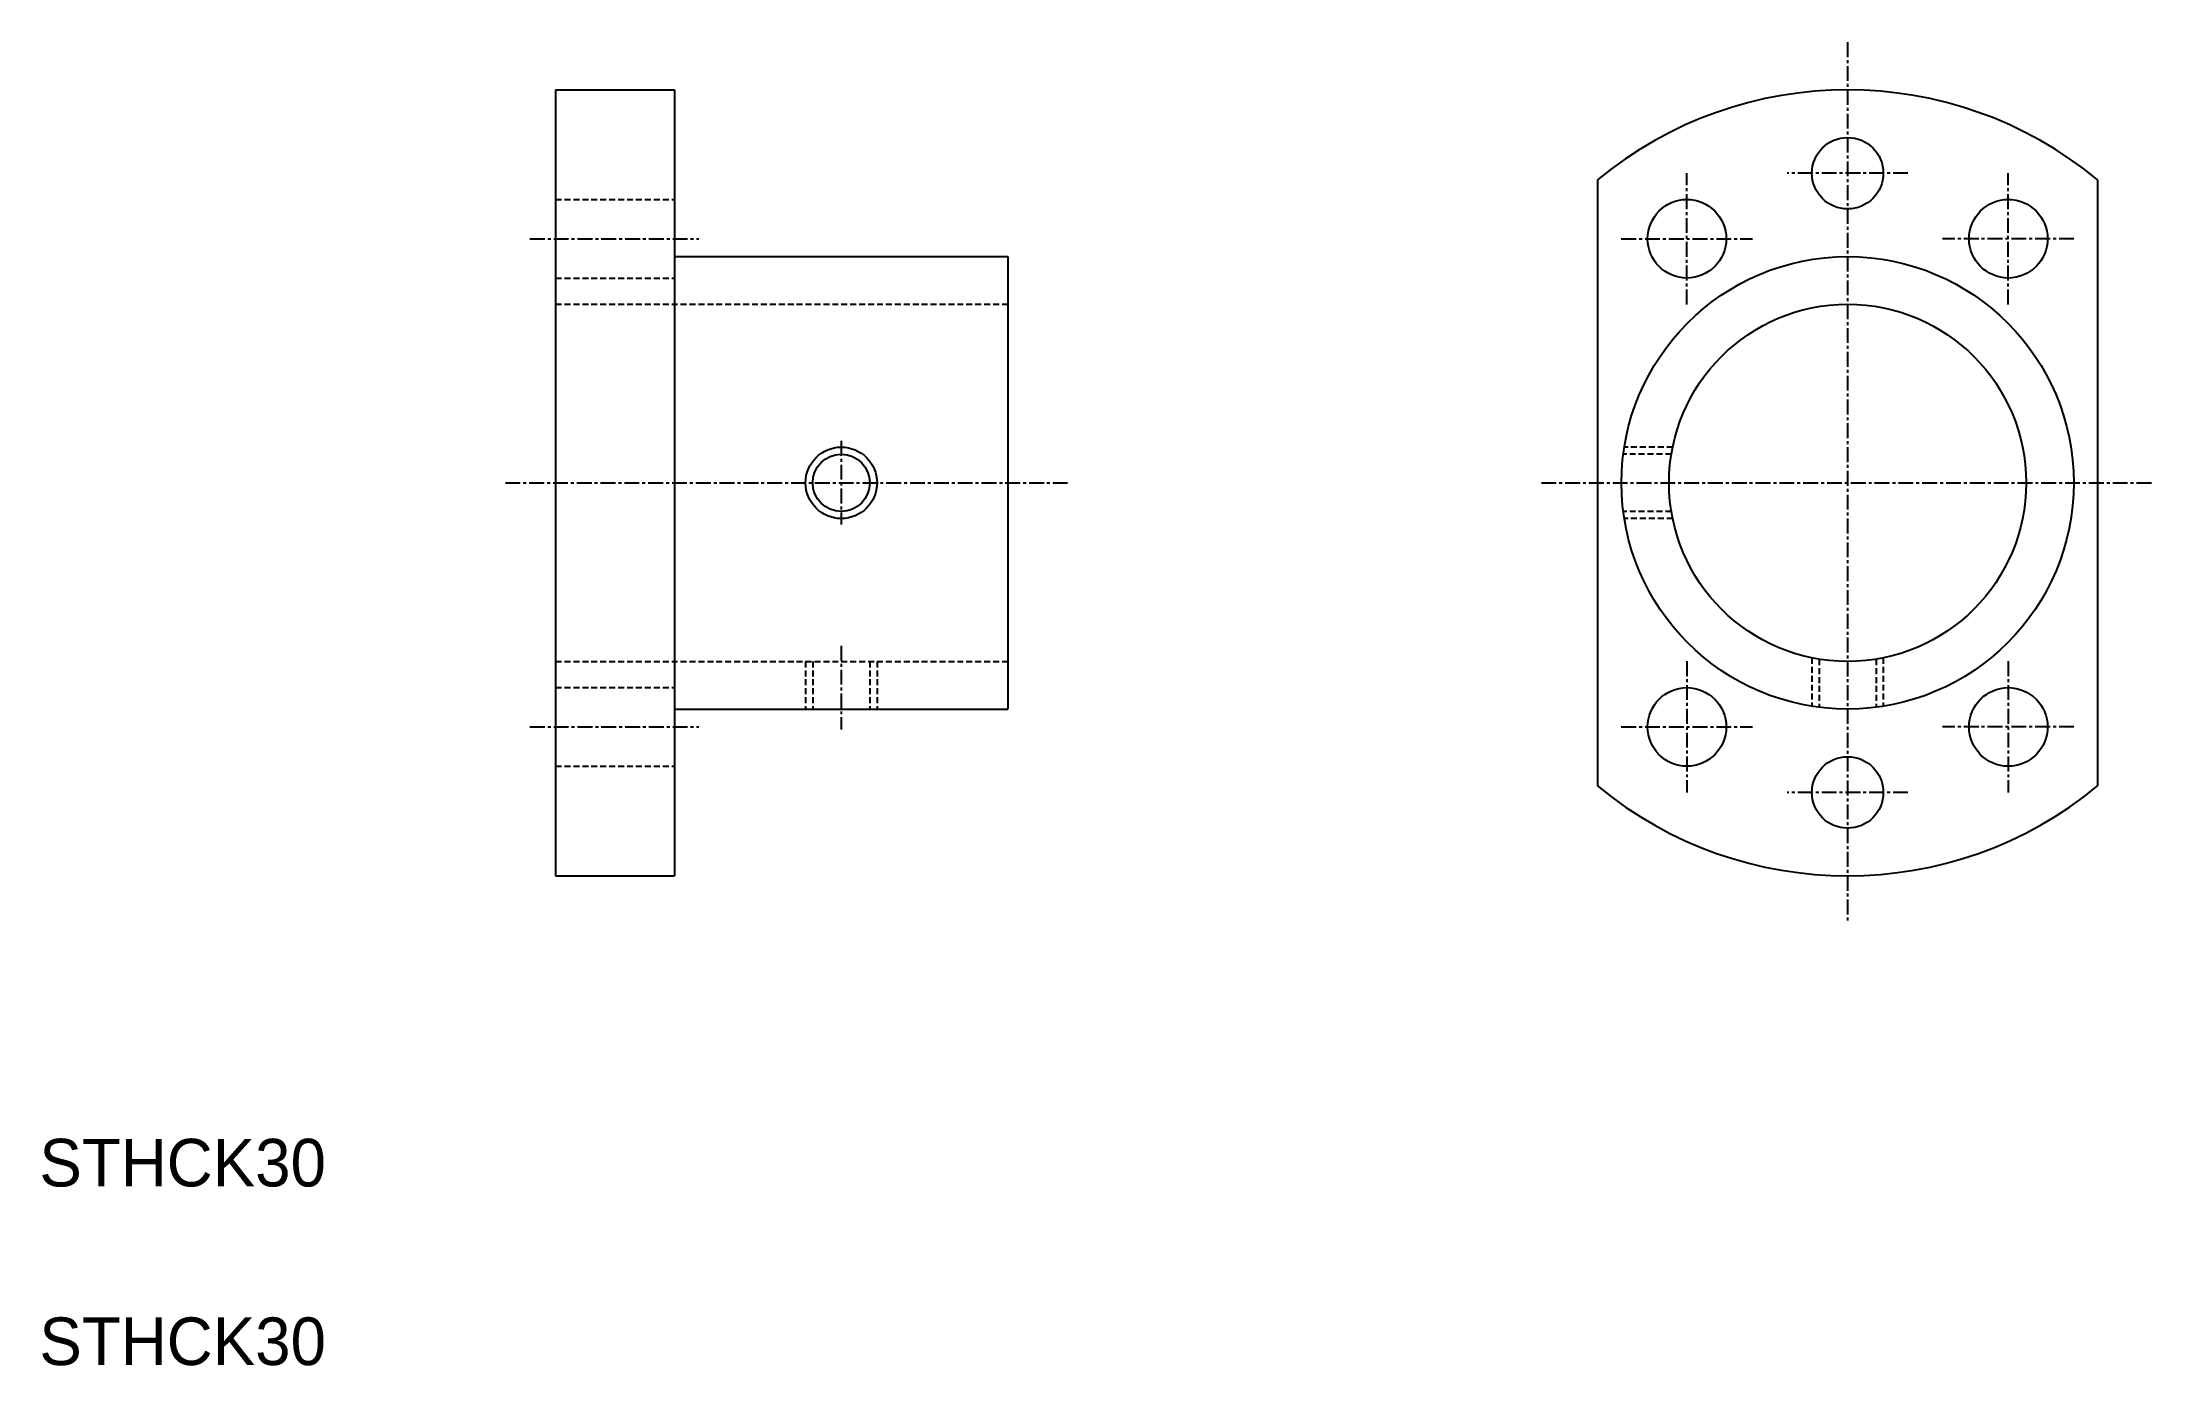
# Model space of a CAD drawing. Extents: x 45 to 223, y 62 to 173.
import ezdxf

# ---------------------------------------------------------------- set-up
doc = ezdxf.new("R2010")
doc.units = 0
doc.linetypes.add('CENTER', pattern=[2, 1.25, -0.25, 0.25, -0.25])
doc.linetypes.add('DASHED', pattern=[0.75, 0.5, -0.25])
doc.layers.get('0').update_dxf_attribs({"linetype": 'CONTINUOUS'})
doc.layers.add('CENTER', color=1, linetype='CENTER')

msp = doc.modelspace()

# ---------------------------------------------------------------- linework, layer by layer
at = {"color": 7, "linetype": 'CONTINUOUS'}
for p, q in [((88.49, 168.95), (88.49, 102.95)), ((88.49, 168.95), (98.49, 168.95)), ((98.49, 168.95), (98.49, 102.95)), ((176.03, 161.41), (176.03, 110.5)), ((218.03, 161.41), (218.03, 110.5)), ((98.49, 154.95), (126.49, 154.95)), ((126.49, 154.95), (126.49, 116.95)), ((88.49, 152.45), (88.49, 152.45)), ((88.49, 135.95), (88.49, 135.95)), ((98.49, 116.95), (126.49, 116.95)), ((88.49, 102.95), (98.49, 102.95))]:
    msp.add_line(p, q, dxfattribs=at)
at = {"color": 3, "linetype": 'DASHED'}
for p, q in [((88.49, 159.75), (98.49, 159.75)), ((88.49, 153.15), (98.49, 153.15)), ((88.49, 150.95), (126.49, 150.95)), ((182.33, 138.95), (178.27, 138.95)), ((182.22, 138.35), (178.18, 138.35)), ((182.22, 133.55), (178.18, 133.55)), ((182.33, 132.95), (178.27, 132.95)), ((88.49, 120.95), (126.49, 120.95)), ((109.49, 120.95), (109.49, 116.95)), ((110.09, 120.95), (110.09, 116.95)), ((114.89, 120.95), (114.89, 116.95)), ((115.49, 120.95), (115.49, 116.95)), ((194.03, 121.25), (194.03, 117.19)), ((194.63, 121.14), (194.63, 117.1)), ((199.43, 121.14), (199.43, 117.1)), ((200.03, 121.25), (200.03, 117.19)), ((88.49, 118.75), (98.49, 118.75)), ((88.49, 112.15), (98.49, 112.15))]:
    msp.add_line(p, q, dxfattribs=at)
at = {"color": 7, "linetype": 'CONTINUOUS'}
for centre, radius in [((197.03, 161.95), 3), ((183.53, 156.45), 3.3), ((210.53, 156.45), 3.3), ((197.03, 135.95), 19), ((197.03, 135.95), 15), ((112.49, 135.95), 2.4), ((183.53, 115.45), 3.3), ((210.53, 115.45), 3.3), ((197.03, 109.95), 3)]:
    msp.add_circle(centre, radius, dxfattribs=at)
at = {"color": 3, "linetype": 'CONTINUOUS'}
msp.add_circle((112.49, 135.95), 3, dxfattribs=at)
at = {"color": 7, "linetype": 'CONTINUOUS'}
for start, end in [(50.4788, 129.5212), (230.4788, 309.5212)]:
    msp.add_arc((197.03, 135.95), 33, start, end, dxfattribs=at)
at = {"layer": 'CENTER', "color": 1, "linetype": 'CENTER'}
for p, q in [((197.03, 172.95), (197.03, 98.95)), ((183.53, 150.94), (183.53, 161.97)), ((202.1, 161.95), (191.96, 161.95)), ((210.53, 150.94), (210.53, 161.97)), ((86.33, 156.45), (100.51, 156.45)), ((178.01, 156.45), (189.04, 156.45)), ((216.04, 156.45), (205.01, 156.45)), ((112.49, 139.47), (112.49, 132.44)), ((84.27, 135.95), (131.49, 135.95)), ((171.3, 135.95), (222.75, 135.95)), ((112.49, 122.26), (112.49, 115.23)), ((183.53, 120.97), (183.53, 109.94)), ((210.53, 120.97), (210.53, 109.94)), ((86.33, 115.45), (100.51, 115.45)), ((178.01, 115.45), (189.04, 115.45)), ((216.04, 115.45), (205.01, 115.45)), ((202.1, 109.95), (191.96, 109.95))]:
    msp.add_line(p, q, dxfattribs=at)

# ---------------------------------------------------------------- texts
at = {"color": 7, "linetype": 'CONTINUOUS'}
for p in [(45.12, 76.86), (45.12, 61.86)]:
    msp.add_text('STHCK30', height=4, dxfattribs=at).set_placement(p)

doc.saveas('drawing.dxf')
